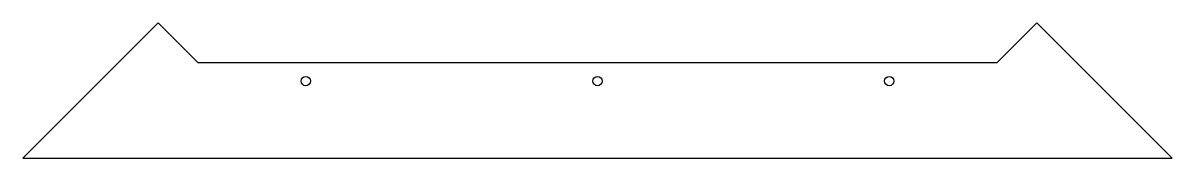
# Model space of a CAD drawing. Header units: millimetres. Extents: x 0 to 2206, y 0 to 260.
import ezdxf

# ---------------------------------------------------------------- set-up
doc = ezdxf.new("R2010")
doc.units = ezdxf.units.MM
doc.layers.add('CORTE', color=7, linetype='CONTINUOUS')

msp = doc.modelspace()

# ---------------------------------------------------------------- linework, layer by layer
at = {"layer": 'CORTE'}
msp.add_lwpolyline([(0, 0), (2206, 0), (1946.43, 259.57), (1869.86, 183), (336.14, 183), (259.57, 259.57)], close=True, dxfattribs=at)
for centre in [(543, 148), (1103, 148), (1663, 148)]:
    msp.add_circle(centre, 9, dxfattribs=at)

doc.saveas('drawing.dxf')
